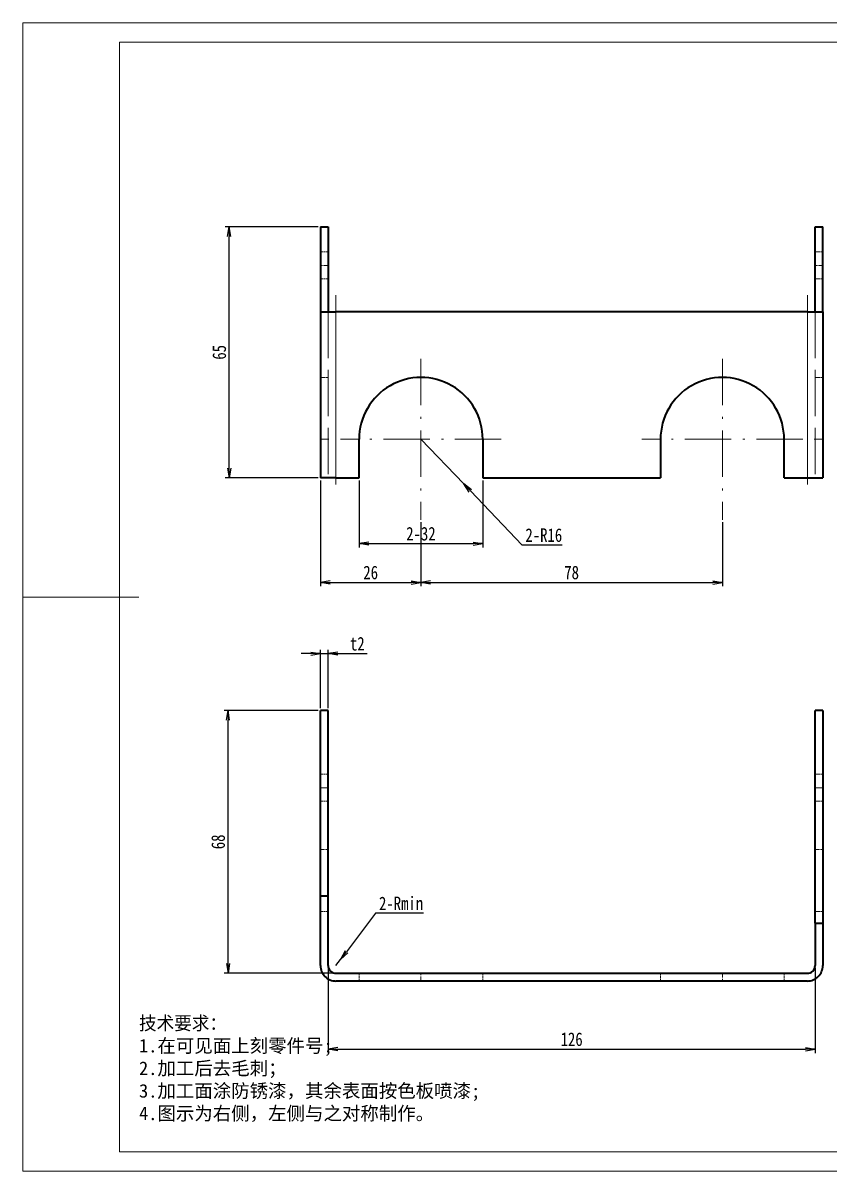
# Model space of a CAD drawing. Header units: millimetres. Extents: x -15766 to 80009, y -9701 to 15159.
# Drawn here: x 7317.6 to 7526.2, y 13253.7 to 13550.7 of the extents above; entities that cross this region are included whole.
import ezdxf

# ---------------------------------------------------------------- set-up
doc = ezdxf.new("R2010")
doc.units = ezdxf.units.MM
for name, pattern in [('CENTER-HOKUTO_1', [16, 13, -1, 1, -1]), ('DASHDOT', [18.5, 12, -3, 0.5, -3]), ('DASHED', [15, 12, -3]), ('HIDDEN-HOKUTO_1', [2, 1, -1])]:
    doc.linetypes.add(name, pattern=pattern)
doc.layers.get('DEFPOINTS').update_dxf_attribs({"lineweight": 18})
for name, color, linetype, lineweight in [('AM_7', 2, 'CENTER-HOKUTO_1', 18), ('AM_HID', 1, 'HIDDEN-HOKUTO_1', 18), ('AM_VIS', 7, 'Continuous', 18), ('CDRAFT0', 7, 'Continuous', 18), ('title_frame', 7, 'Continuous', 18), ('word_dim', 9, 'Continuous', 18), ('粗实线层_1', 7, 'Continuous', 15)]:
    doc.layers.add(name, color=color, linetype=linetype, lineweight=lineweight)
doc.styles.add('DIM', font='', dxfattribs={"width": 0.8})
doc.styles.get('DIM').set_extended_font_data('NSimSun')
doc.dimstyles.new('1-1$0', dxfattribs={"dimtxt": 3.5, "dimasz": 2.5, "dimexe": 1, "dimexo": 0.625, "dimgap": 0.8, "dimtad": 1, "dimdsep": 46, "dimtxsty": 'DIM', "dimblk": 'OPEN', "dimcen": 0, "dimdle": 5, "dimclrd": 256, "dimclre": 256, "dimclrt": 3, "dimazin": 3, "dimtfac": 0.5, "dimtmove": 0, "dimatfit": 3, "dimldrblk": 'OPEN', "dimfxl": 0, "dimtolj": 1, "dimarcsym": 0})
doc.dimstyles.new('1-1$4', dxfattribs={"dimtxt": 3.5, "dimasz": 2.5, "dimexe": 1, "dimexo": 0.625, "dimgap": 0.8, "dimtad": 1, "dimtih": 1, "dimtoh": 1, "dimzin": 12, "dimdsep": 46, "dimtxsty": 'DIM', "dimblk": 'OPEN', "dimcen": 0, "dimdle": 5, "dimclrd": 256, "dimclre": 256, "dimclrt": 3, "dimazin": 3, "dimtfac": 0.5, "dimtmove": 0, "dimatfit": 3, "dimldrblk": 'OPEN', "dimfxl": 0, "dimtolj": 1, "dimarcsym": 0})

# ---------------------------------------------------------------- blocks, each defined once
blk = doc.blocks.new('*X588')
at = {"layer": 'CDRAFT0'}
for p, q in [((420, 297), (0, 297)), ((0, 297), (0, 0)), ((0, 0), (420, 0))]:
    blk.add_line(p, q, dxfattribs=at)
at = {"layer": '粗实线层_1'}
for p, q in [((415, 292), (25, 292)), ((25, 292), (25, 5)), ((0, 148.5), (30, 148.5)), ((25, 5), (415, 5))]:
    blk.add_line(p, q, dxfattribs=at)
blk = doc.blocks.new('_OPEN')
at = {"color": 0, "linetype": 'ByBlock', "lineweight": -2}
for p, q in [((-1, 0.166667), (0, 0)), ((-1, -0.166667), (0, 0)), ((0, 0), (-1, 0))]:
    blk.add_line(p, q, dxfattribs=at)
blk = doc.blocks.new('*D904')
at = {"layer": 'DEFPOINTS', "color": 0, "transparency": 16777216}
for p in [(7370.72, 13372.89), (7394.63, 13372.89), (7398.63, 13304.89)]:
    blk.add_point(p, dxfattribs=at)
at = {"layer": 'word_dim', "linetype": 'Continuous', "lineweight": -2, "transparency": 16777216}
for p, q in [((7394, 13372.89), (7369.72, 13372.89)), ((7370.72, 13307.39), (7370.72, 13370.39)), ((7398, 13304.89), (7369.72, 13304.89))]:
    blk.add_line(p, q, dxfattribs=at)
at = {"layer": 'word_dim', "lineweight": -2, "transparency": 16777216, "xscale": 2.5, "yscale": 2.5, "zscale": 2.5}
for p, rotation in [((7370.72, 13372.89), 90), ((7370.72, 13304.89), 270)]:
    blk.add_blockref('_OPEN', p, dxfattribs=dict(at, rotation=rotation))
at = {"layer": 'word_dim', "color": 3, "transparency": 16777216, "insert": (7368.17, 13338.89), "char_height": 3.5, "attachment_point": 5, "rotation": 90, "style": 'DIM'}
blk.add_mtext('\\A1;68', dxfattribs=at)
blk = doc.blocks.new('*D905')
at = {"layer": 'DEFPOINTS', "color": 0, "transparency": 16777216}
for p in [(7396.63, 13306.89), (7522.63, 13306.89), (7522.63, 13285.26)]:
    blk.add_point(p, dxfattribs=at)
at = {"layer": 'word_dim', "linetype": 'Continuous', "lineweight": -2, "transparency": 16777216}
for p, q in [((7396.63, 13306.26), (7396.63, 13284.26)), ((7522.63, 13306.26), (7522.63, 13284.26)), ((7399.13, 13285.26), (7520.13, 13285.26))]:
    blk.add_line(p, q, dxfattribs=at)
at = {"layer": 'word_dim', "lineweight": -2, "transparency": 16777216, "xscale": 2.5, "yscale": 2.5, "zscale": 2.5, "rotation": 180}
blk.add_blockref('_OPEN', (7396.63, 13285.26), dxfattribs=at)
at = {"layer": 'word_dim', "lineweight": -2, "transparency": 16777216, "xscale": 2.5, "yscale": 2.5, "zscale": 2.5}
blk.add_blockref('_OPEN', (7522.63, 13285.26), dxfattribs=at)
at = {"layer": 'word_dim', "color": 3, "transparency": 16777216, "insert": (7459.63, 13287.81), "char_height": 3.5, "attachment_point": 5, "style": 'DIM'}
blk.add_mtext('\\A1;126', dxfattribs=at)
blk = doc.blocks.new('*D632')
at = {"layer": 'DEFPOINTS', "color": 0, "transparency": 16777216}
for p in [(7398.63, 13306.89), (7399.84, 13308.48)]:
    blk.add_point(p, dxfattribs=at)
at = {"layer": 'word_dim', "linetype": 'Continuous', "lineweight": -2, "transparency": 16777216}
for p, q in [((7408.86, 13320.42), (7401.34, 13310.47)), ((7421.31, 13320.42), (7408.86, 13320.42)), ((7398.63, 13306.89), (7399.84, 13308.48))]:
    blk.add_line(p, q, dxfattribs=at)
at = {"layer": 'word_dim', "lineweight": -2, "transparency": 16777216, "xscale": 2.5, "yscale": 2.5, "zscale": 2.5, "rotation": 232.9040176316644}
blk.add_blockref('_OPEN', (7399.84, 13308.48), dxfattribs=at)
at = {"layer": 'word_dim', "color": 3, "transparency": 16777216, "insert": (7415.5, 13322.97), "char_height": 3.5, "attachment_point": 5, "style": 'DIM'}
blk.add_mtext('\\A1;2-Rmin', dxfattribs=at)
blk = doc.blocks.new('*D906')
at = {"layer": 'DEFPOINTS', "color": 0, "transparency": 16777216}
for p in [(7396.63, 13387.58), (7394.63, 13372.89), (7396.63, 13372.89)]:
    blk.add_point(p, dxfattribs=at)
at = {"layer": 'word_dim', "linetype": 'Continuous', "lineweight": -2, "transparency": 16777216}
for p, q in [((7392.13, 13387.58), (7389.63, 13387.58)), ((7394.63, 13373.51), (7394.63, 13388.58)), ((7394.63, 13387.58), (7396.63, 13387.58)), ((7396.63, 13373.51), (7396.63, 13388.58)), ((7399.13, 13387.58), (7406.71, 13387.58))]:
    blk.add_line(p, q, dxfattribs=at)
at = {"layer": 'word_dim', "lineweight": -2, "transparency": 16777216, "xscale": 2.5, "yscale": 2.5, "zscale": 2.5}
blk.add_blockref('_OPEN', (7394.63, 13387.58), dxfattribs=at)
at = {"layer": 'word_dim', "lineweight": -2, "transparency": 16777216, "xscale": 2.5, "yscale": 2.5, "zscale": 2.5, "rotation": 180}
blk.add_blockref('_OPEN', (7396.63, 13387.58), dxfattribs=at)
at = {"layer": 'word_dim', "color": 3, "transparency": 16777216, "insert": (7404.17, 13390.13), "char_height": 3.5, "attachment_point": 5, "style": 'DIM'}
blk.add_mtext('\\A1;t2', dxfattribs=at)
blk = doc.blocks.new('*D907')
at = {"layer": 'DEFPOINTS', "color": 0, "transparency": 16777216}
for p in [(7394.63, 13433.03), (7420.63, 13422.23), (7420.63, 13406)]:
    blk.add_point(p, dxfattribs=at)
at = {"layer": 'word_dim', "linetype": 'Continuous', "lineweight": -2, "transparency": 16777216}
for p, q in [((7394.63, 13432.4), (7394.63, 13405)), ((7420.63, 13421.6), (7420.63, 13405)), ((7397.13, 13406), (7418.13, 13406))]:
    blk.add_line(p, q, dxfattribs=at)
at = {"layer": 'word_dim', "lineweight": -2, "transparency": 16777216, "xscale": 2.5, "yscale": 2.5, "zscale": 2.5, "rotation": 180}
blk.add_blockref('_OPEN', (7394.63, 13406), dxfattribs=at)
at = {"layer": 'word_dim', "lineweight": -2, "transparency": 16777216, "xscale": 2.5, "yscale": 2.5, "zscale": 2.5}
blk.add_blockref('_OPEN', (7420.63, 13406), dxfattribs=at)
at = {"layer": 'word_dim', "color": 3, "transparency": 16777216, "insert": (7407.63, 13408.55), "char_height": 3.5, "attachment_point": 5, "style": 'DIM'}
blk.add_mtext('\\A1;26', dxfattribs=at)
blk = doc.blocks.new('*D908')
at = {"layer": 'DEFPOINTS', "color": 0, "transparency": 16777216}
for p in [(7420.63, 13422.23), (7498.63, 13422.23), (7498.63, 13406)]:
    blk.add_point(p, dxfattribs=at)
at = {"layer": 'word_dim', "linetype": 'Continuous', "lineweight": -2, "transparency": 16777216}
for p, q in [((7420.63, 13421.6), (7420.63, 13405)), ((7498.63, 13421.6), (7498.63, 13405)), ((7423.13, 13406), (7496.13, 13406))]:
    blk.add_line(p, q, dxfattribs=at)
at = {"layer": 'word_dim', "lineweight": -2, "transparency": 16777216, "xscale": 2.5, "yscale": 2.5, "zscale": 2.5, "rotation": 180}
blk.add_blockref('_OPEN', (7420.63, 13406), dxfattribs=at)
at = {"layer": 'word_dim', "lineweight": -2, "transparency": 16777216, "xscale": 2.5, "yscale": 2.5, "zscale": 2.5}
blk.add_blockref('_OPEN', (7498.63, 13406), dxfattribs=at)
at = {"layer": 'word_dim', "color": 3, "transparency": 16777216, "insert": (7459.63, 13408.55), "char_height": 3.5, "attachment_point": 5, "style": 'DIM'}
blk.add_mtext('\\A1;78', dxfattribs=at)
blk = doc.blocks.new('*D909')
at = {"layer": 'DEFPOINTS', "color": 0, "transparency": 16777216}
for p in [(7404.63, 13433.03), (7436.63, 13433.03), (7436.63, 13416.04)]:
    blk.add_point(p, dxfattribs=at)
at = {"layer": 'word_dim', "linetype": 'Continuous', "lineweight": -2, "transparency": 16777216}
for p, q in [((7404.63, 13432.4), (7404.63, 13415.04)), ((7436.63, 13432.4), (7436.63, 13415.04)), ((7407.13, 13416.04), (7434.13, 13416.04))]:
    blk.add_line(p, q, dxfattribs=at)
at = {"layer": 'word_dim', "lineweight": -2, "transparency": 16777216, "xscale": 2.5, "yscale": 2.5, "zscale": 2.5, "rotation": 180}
blk.add_blockref('_OPEN', (7404.63, 13416.04), dxfattribs=at)
at = {"layer": 'word_dim', "lineweight": -2, "transparency": 16777216, "xscale": 2.5, "yscale": 2.5, "zscale": 2.5}
blk.add_blockref('_OPEN', (7436.63, 13416.04), dxfattribs=at)
at = {"layer": 'word_dim', "color": 3, "transparency": 16777216, "insert": (7420.63, 13418.59), "char_height": 3.5, "attachment_point": 5, "style": 'DIM'}
blk.add_mtext('\\A1;2-32', dxfattribs=at)
blk = doc.blocks.new('*D633')
at = {"layer": 'DEFPOINTS', "color": 0, "transparency": 16777216}
for p in [(7420.63, 13443.03), (7431.7, 13431.48)]:
    blk.add_point(p, dxfattribs=at)
at = {"layer": 'word_dim', "linetype": 'Continuous', "lineweight": -2, "transparency": 16777216}
for p, q in [((7420.63, 13443.03), (7431.7, 13431.48)), ((7446.86, 13415.67), (7433.43, 13429.67)), ((7457.21, 13415.67), (7446.86, 13415.67))]:
    blk.add_line(p, q, dxfattribs=at)
at = {"layer": 'word_dim', "lineweight": -2, "transparency": 16777216, "xscale": 2.5, "yscale": 2.5, "zscale": 2.5, "rotation": 133.7939293105733}
blk.add_blockref('_OPEN', (7431.7, 13431.48), dxfattribs=at)
at = {"layer": 'word_dim', "color": 3, "transparency": 16777216, "insert": (7452.43, 13418.22), "char_height": 3.5, "attachment_point": 5, "style": 'DIM'}
blk.add_mtext('\\A1;2-R16', dxfattribs=at)
blk = doc.blocks.new('*D1218')
at = {"layer": 'DEFPOINTS', "color": 0, "transparency": 16777216}
for p in [(7371.01, 13498.03), (7394.63, 13498.03), (7394.63, 13433.03)]:
    blk.add_point(p, dxfattribs=at)
at = {"layer": 'word_dim', "linetype": 'Continuous', "lineweight": -2, "transparency": 16777216}
for p, q in [((7394, 13498.03), (7370.01, 13498.03)), ((7371.01, 13435.53), (7371.01, 13495.53)), ((7394, 13433.03), (7370.01, 13433.03))]:
    blk.add_line(p, q, dxfattribs=at)
at = {"layer": 'word_dim', "lineweight": -2, "transparency": 16777216, "xscale": 2.5, "yscale": 2.5, "zscale": 2.5}
for p, rotation in [((7371.01, 13498.03), 90), ((7371.01, 13433.03), 270)]:
    blk.add_blockref('_OPEN', p, dxfattribs=dict(at, rotation=rotation))
at = {"layer": 'word_dim', "color": 3, "transparency": 16777216, "insert": (7368.46, 13465.53), "char_height": 3.5, "attachment_point": 5, "rotation": 90, "style": 'DIM'}
blk.add_mtext('\\A1;65', dxfattribs=at)

msp = doc.modelspace()

# ---------------------------------------------------------------- linework, layer by layer
at = {"color": 7, "lineweight": 13}
for p, q in [((7398.62918, 13476.02664), (7398.62918, 13433.02664)), ((7520.62918, 13476.02664), (7520.62918, 13433.02664))]:
    msp.add_line(p, q, dxfattribs=at)
at = {"layer": 'AM_7', "linetype": 'DASHDOT', "lineweight": 13, "ltscale": 0.06001}
for p, q in [((7394.42899, 13488.02664), (7396.82938, 13488.02664)), ((7522.42899, 13488.02664), (7524.82938, 13488.02664)), ((7394.42899, 13352.88554), (7396.82938, 13352.88554)), ((7522.42899, 13352.88554), (7524.82938, 13352.88554)), ((7420.62918, 13305.0855), (7420.62918, 13302.6851))]:
    msp.add_line(p, q, dxfattribs=at)
at = {"layer": 'AM_7', "linetype": 'DASHDOT', "lineweight": 13}
for p, q in [((7398.62918, 13480.32669), (7398.62918, 13428.7261)), ((7520.62918, 13480.32669), (7520.62918, 13428.7261)), ((7420.62918, 13463.82669), (7420.62918, 13422.22659)), ((7498.62918, 13463.82669), (7498.62918, 13422.22659)), ((7441.42899, 13443.02664), (7399.82938, 13443.02664)), ((7519.42899, 13443.02664), (7477.82938, 13443.02664))]:
    msp.add_line(p, q, dxfattribs=at)
at = {"layer": 'AM_7', "linetype": 'DASHDOT', "lineweight": 13, "ltscale": 0.060022}
for p, q in [((7396.82938, 13443.02664), (7394.4285, 13443.02664)), ((7524.82938, 13443.02664), (7522.4285, 13443.02664)), ((7396.82938, 13336.88554), (7394.4285, 13336.88554)), ((7524.82938, 13336.88554), (7522.4285, 13336.88554))]:
    msp.add_line(p, q, dxfattribs=at)
at = {"layer": 'AM_7', "linetype": 'DASHDOT', "lineweight": 13, "ltscale": 0.059998}
msp.add_line((7498.62918, 13302.68559), (7498.62918, 13305.0855), dxfattribs=at)
at = {"layer": 'AM_HID', "linetype": 'DASHED', "lineweight": 13, "ltscale": 0.05}
for p, q in [((7394.62918, 13491.52664), (7396.62918, 13491.52664)), ((7522.62918, 13491.52664), (7524.62918, 13491.52664)), ((7394.62918, 13484.52664), (7396.62918, 13484.52664)), ((7522.62918, 13484.52664), (7524.62918, 13484.52664)), ((7396.62918, 13459.02664), (7394.62918, 13459.02664)), ((7524.62918, 13459.02664), (7522.62918, 13459.02664)), ((7394.62918, 13443.02664), (7396.62918, 13443.02664)), ((7396.62918, 13443.02664), (7394.62918, 13443.02664)), ((7524.62918, 13443.02664), (7522.62918, 13443.02664)), ((7524.62918, 13443.02664), (7522.62918, 13443.02664)), ((7394.62918, 13356.38554), (7396.62918, 13356.38554)), ((7522.62918, 13356.38554), (7524.62918, 13356.38554)), ((7396.62918, 13352.88554), (7394.62918, 13352.88554)), ((7524.62918, 13352.88554), (7522.62918, 13352.88554)), ((7394.62918, 13349.38554), (7396.62918, 13349.38554)), ((7522.62918, 13349.38554), (7524.62918, 13349.38554)), ((7394.62918, 13320.88554), (7396.62918, 13320.88554)), ((7524.62918, 13320.88554), (7522.62918, 13320.88554)), ((7404.62918, 13304.88554), (7404.62918, 13302.88554)), ((7436.62918, 13302.88554), (7436.62918, 13304.88554)), ((7482.62918, 13302.88554), (7482.62918, 13304.88554)), ((7514.62918, 13302.88554), (7514.62918, 13304.88554))]:
    msp.add_line(p, q, dxfattribs=at)
at = {"layer": 'AM_HID', "linetype": 'DASHED', "lineweight": 13}
for p, q in [((7396.62918, 13476.02664), (7396.62918, 13433.02664)), ((7398.62918, 13476.02664), (7398.62918, 13433.02664)), ((7520.62918, 13476.02664), (7520.62918, 13433.02664)), ((7522.62918, 13476.02664), (7522.62918, 13433.02664))]:
    msp.add_line(p, q, dxfattribs=at)
at = {"layer": 'AM_VIS', "lineweight": 35}
for p, q in [((7394.62918, 13498.02664), (7394.62918, 13476.02664)), ((7396.62918, 13498.02664), (7396.62918, 13476.02664)), ((7522.62918, 13476.02664), (7522.62918, 13498.02664)), ((7524.62918, 13476.02664), (7524.62918, 13498.02664)), ((7394.62918, 13476.02664), (7394.62918, 13433.02664)), ((7520.62918, 13476.02664), (7398.62918, 13476.02664)), ((7524.62918, 13476.02664), (7524.62918, 13433.02664)), ((7436.62918, 13433.02664), (7482.62918, 13433.02664)), ((7394.62918, 13324.88554), (7394.62918, 13372.88554)), ((7396.62918, 13324.88554), (7396.62918, 13372.88554)), ((7522.62918, 13317.88554), (7522.62918, 13372.88554)), ((7524.62918, 13372.88554), (7524.62918, 13317.88554)), ((7398.62918, 13304.88554), (7520.62918, 13304.88554)), ((7520.62918, 13302.88554), (7398.62918, 13302.88554))]:
    msp.add_line(p, q, dxfattribs=at)
at = {"layer": 'AM_VIS', "lineweight": 35, "ltscale": 0.05}
for p, q in [((7394.62918, 13498.02664), (7396.62918, 13498.02664)), ((7522.62918, 13498.02664), (7524.62918, 13498.02664)), ((7396.62918, 13372.88554), (7394.62918, 13372.88554)), ((7524.62918, 13372.88554), (7522.62918, 13372.88554)), ((7394.62918, 13324.88554), (7396.62918, 13324.88554)), ((7522.62918, 13317.88554), (7524.62918, 13317.88554))]:
    msp.add_line(p, q, dxfattribs=at)
at = {"layer": 'AM_VIS', "lineweight": 35, "ltscale": 0.1}
for p, q in [((7394.62918, 13476.02664), (7398.62918, 13476.02664)), ((7520.62918, 13476.02664), (7524.62918, 13476.02664)), ((7398.62918, 13433.02664), (7394.62918, 13433.02664)), ((7520.62918, 13433.02664), (7524.62918, 13433.02664))]:
    msp.add_line(p, q, dxfattribs=at)
at = {"layer": 'AM_VIS', "lineweight": 35, "ltscale": 0.25}
for p, q in [((7404.62918, 13433.02664), (7404.62918, 13443.02664)), ((7436.62918, 13443.02664), (7436.62918, 13433.02664)), ((7482.62918, 13443.02664), (7482.62918, 13433.02664)), ((7514.62918, 13433.02664), (7514.62918, 13443.02664))]:
    msp.add_line(p, q, dxfattribs=at)
at = {"layer": 'AM_VIS', "lineweight": 35, "ltscale": 0.15}
for p, q in [((7398.62918, 13433.02664), (7404.62918, 13433.02664)), ((7514.62918, 13433.02664), (7520.62918, 13433.02664))]:
    msp.add_line(p, q, dxfattribs=at)
at = {"layer": 'AM_VIS', "lineweight": 35, "ltscale": 0.45}
for p, q in [((7394.62918, 13306.88554), (7394.62918, 13324.88554)), ((7396.62918, 13306.88554), (7396.62918, 13324.88554))]:
    msp.add_line(p, q, dxfattribs=at)
at = {"layer": 'AM_VIS', "lineweight": 35, "ltscale": 0.275}
for p, q in [((7522.62918, 13317.88554), (7522.62918, 13306.88554)), ((7524.62918, 13317.88554), (7524.62918, 13306.88554))]:
    msp.add_line(p, q, dxfattribs=at)
at = {"layer": 'AM_VIS', "lineweight": 35}
for centre, radius, start, end in [((7420.62918, 13443.02664), 16, 0, 180.000005), ((7498.62918, 13443.02664), 16, 0, 180.000005), ((7398.62918, 13306.88554), 4, 179.999995, 269.999997), ((7398.62918, 13306.88554), 2, 180.000005, 269.999997), ((7520.62918, 13306.88554), 2, 269.999997, 0), ((7520.62918, 13306.88554), 4, 269.999997, 0)]:
    msp.add_arc(centre, radius, start, end, dxfattribs=at)

# ---------------------------------------------------------------- block references
at = {"layer": 'title_frame'}
msp.add_blockref('*X588', (7317.64755, 13253.73384), dxfattribs=at)

# ---------------------------------------------------------------- texts
at = {"layer": 'word_dim', "linetype": 'Continuous', "ltscale": 4, "insert": (7347.68193, 13293.73936), "char_height": 3.5, "width": 139.6035818, "attachment_point": 1}
msp.add_mtext('{\\C3;技术要求：\\P\\fNSimSun|b0|i0|c134|p49;1\\fSimSun|b0|i0|c134|p49;.在可见面上刻零件号;\\P2.加工后去毛刺；\\P3.加工面涂防锈漆，其余表面按色板喷漆;\\P\\fNSimSun|b0|i0|c134|p49;4\\fSimSun|b0|i0|c134|p49;.图示为右侧，左侧与之对称制作。\\P         }', dxfattribs=at)

# ---------------------------------------------------------------- dimensions: what is measured, and where the dimension line sits
at = {"layer": 'word_dim', "color": 3}
for base, p1, p2, picture, middle in [((7371.01106, 13498.02664), (7394.62918, 13433.02664), (7394.62918, 13498.02664), '*D1218', (7368.46106, 13465.52664)), ((7370.71933, 13372.88554), (7398.62918, 13304.88554), (7394.62918, 13372.88554), '*D904', (7368.16933, 13338.88554))]:
    dim = msp.add_linear_dim(base=base, p1=p1, p2=p2, angle=90, dimstyle='1-1$0', dxfattribs=at)
    dim.commit()
    dim.dimension.update_dxf_attribs({"geometry": picture, "text_midpoint": middle})
dim = msp.add_radius_dim(center=(7420.62918, 13443.02664), mpoint=(7431.70225, 13431.4773), text='2-<>', dimstyle='1-1$4', dxfattribs=at)
dim.commit()
dim.dimension.update_dxf_attribs({"geometry": '*D633', "text_midpoint": (7452.43487, 13415.66831), "dimtype": 164})
for base, p1, p2, picture, middle in [((7420.62918, 13405.99589), (7394.62918, 13433.02664), (7420.62918, 13422.22659), '*D907', (7407.62918, 13408.54589)), ((7498.62918, 13405.99589), (7420.62918, 13422.22659), (7498.62918, 13422.22659), '*D908', (7459.62918, 13408.54589)), ((7522.62918, 13285.25868), (7396.62918, 13306.88554), (7522.62918, 13306.88554), '*D905', (7459.62918, 13287.80868))]:
    dim = msp.add_linear_dim(base=base, p1=p1, p2=p2, dimstyle='1-1$0', dxfattribs=at)
    dim.commit()
    dim.dimension.update_dxf_attribs({"geometry": picture, "text_midpoint": middle})
dim = msp.add_linear_dim(base=(7436.62918, 13416.04443), p1=(7404.62918, 13433.02664), p2=(7436.62918, 13433.02664), text='2-<>', dimstyle='1-1$0', dxfattribs=at)
dim.commit()
dim.dimension.update_dxf_attribs({"geometry": '*D909', "text_midpoint": (7420.62918, 13418.59443)})
dim = msp.add_linear_dim(base=(7396.62918, 13387.57682), p1=(7394.62918, 13372.88554), p2=(7396.62918, 13372.88554), dimstyle='1-1$0', override={"dimpost": 't<>'}, dxfattribs=at)
dim.commit()
dim.dimension.update_dxf_attribs({"geometry": '*D906', "text_midpoint": (7404.17141, 13390.12682)})
dim = msp.add_radius_dim(center=(7398.62918, 13306.88554), mpoint=(7399.83549, 13308.4808), text='2-Rmin', dimstyle='1-1$4', override={"dimse1": 1}, dxfattribs=at)
dim.commit()
dim.dimension.update_dxf_attribs({"geometry": '*D632', "text_midpoint": (7415.50352, 13320.41649), "dimtype": 164})

doc.saveas('drawing.dxf')
